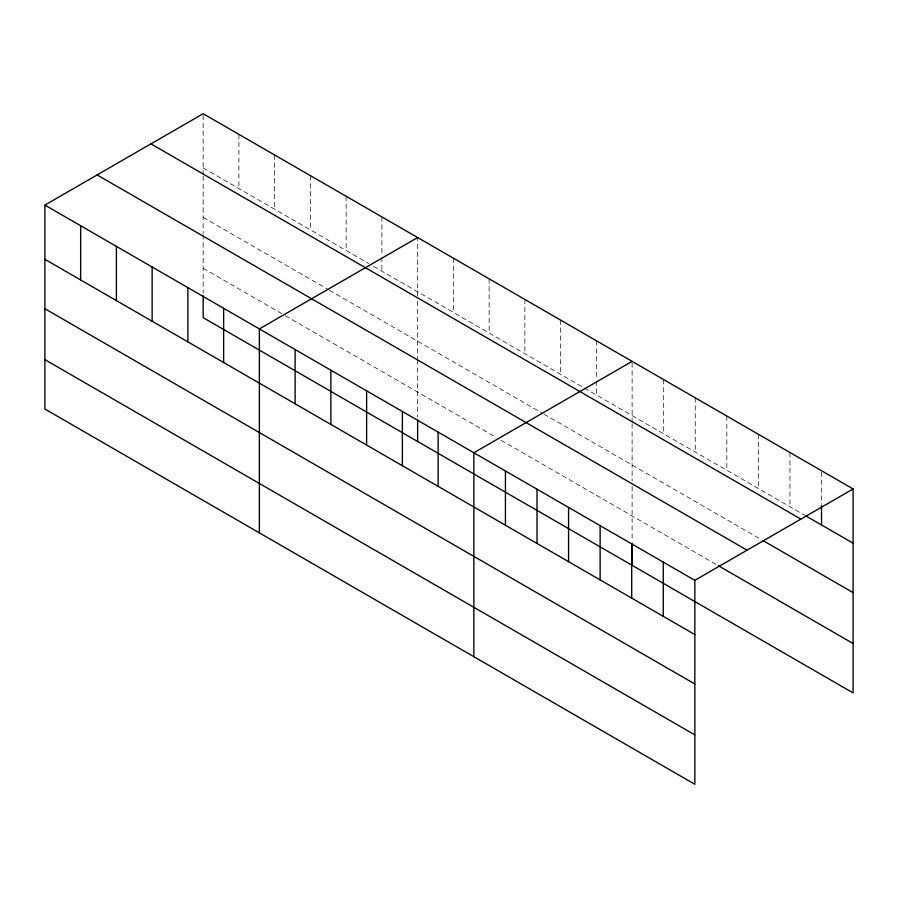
<?xml version="1.0" encoding="UTF-8"?>
<svg xmlns="http://www.w3.org/2000/svg" width="898" height="898" viewBox="0 0 898 898"><rect width="100%" height="100%" fill="white"/><g stroke="black" fill="none" stroke-linecap="round" stroke-linejoin="round"><path stroke-width="0.67" stroke-dasharray="4.49 3.37" d="M203.161 176.188L203.161 233.435M203.161 174.818L203.161 113.72M417.637 301.391L417.637 358.605M417.637 295.902L417.637 237.543M632.113 423.856L632.113 481.092M632.113 422.475L632.113 361.378M203.161 167.96L368.786 263.585M373.546 266.336L583.262 387.408M584.452 388.093L804.529 515.16M203.161 217.361L328.275 289.594M329.465 290.29L542.751 413.428M543.941 414.113L762.032 540.035M203.161 268.266L284.183 315.041M285.373 315.737L496.28 437.494M501.05 440.256L717.109 564.999M821.535 472.124L821.535 504.115M789.959 452.513L789.959 506.741M758.395 434.284L758.395 488.523M726.83 416.055L726.83 470.294M695.254 397.825L695.254 452.064M663.689 379.607L663.689 433.846M632.113 486.458L632.113 540.63M596.373 340.735L596.373 379.686M596.373 381.066L596.373 394.974M560.621 320.103L560.621 374.343M524.881 299.461L524.881 353.7M489.129 278.829L489.129 333.068M453.389 258.186L453.389 312.425M417.637 359.941L417.637 416.795M381.886 216.912L381.886 255.851M381.886 257.243L381.886 271.151M346.145 196.269L346.145 250.508M310.394 175.638L310.394 229.877M274.653 154.995L274.653 209.234M238.902 134.352L238.902 188.591M203.161 234.782L203.161 292.973"/><path stroke-width="1.35" d="M44.9 205.092L694.839 580.332L694.839 784.28L44.9 409.039L44.9 205.092L203.161 113.72L853.1 488.961L853.1 692.908L203.161 317.668L203.161 295.711M417.637 237.543L259.376 328.915L259.376 532.873M632.113 361.378L473.863 452.749L473.863 656.696M694.839 580.332L853.1 488.961M805.742 515.856L853.1 543.2M150.931 143.871L800.87 519.111M763.255 540.731L853.1 592.601M97.13 174.93L747.069 550.182M718.321 565.695L853.1 643.507M44.9 259.32L694.839 634.572M44.9 308.732L694.839 683.973M44.9 359.638L694.839 734.878M821.535 505.507L821.535 524.971M663.274 562.103L663.274 616.342M632.113 543.369L632.113 565.336M631.709 543.874L631.709 598.113M600.133 525.656L600.133 579.884M568.569 507.426L568.569 561.665M537.004 489.197L537.004 543.436M505.428 470.967L505.428 525.207M438.112 432.106L438.112 486.346M417.637 419.546L417.637 441.502M402.371 411.475L402.371 465.703M366.62 390.832L366.62 445.071M330.879 370.189L330.879 424.428M295.128 349.558L295.128 403.797M223.636 308.283L223.636 362.511M187.884 287.641L187.884 341.88M152.144 266.998L152.144 321.237M116.392 246.366L116.392 300.606M80.652 225.724L80.652 279.963"/></g></svg>
